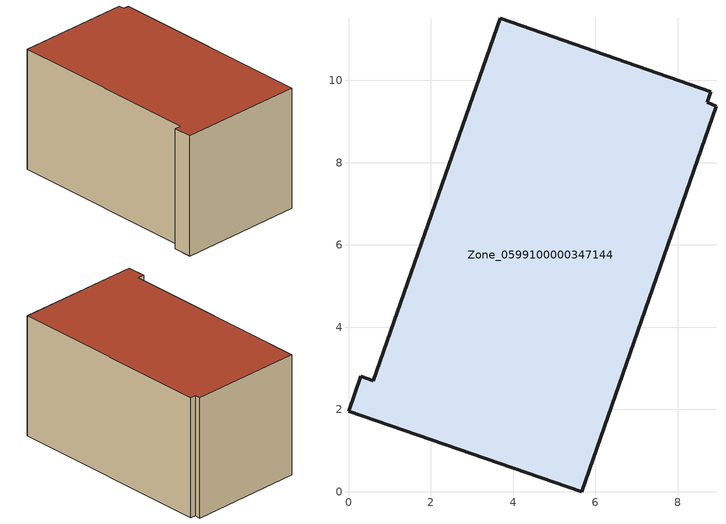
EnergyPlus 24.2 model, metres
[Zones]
Zone_0599100000347144
 floor ground (C_G): 5.67,0 0,1.96 0.3,2.81 0.6,2.7 3.69,11.51 8.8,9.73 8.72,9.47 8.93,9.38 z0
 wall outside (C_F): 0.6,2.7 0.3,2.81 0,1.96 5.67,0 8.93,9.38 8.72,9.47 8.8,9.73 3.69,11.51 0.6,2.7 z0:5.79
 roof outside (C_R): 8.8,9.73 3.69,11.51 0.6,2.7 0.3,2.81 0,1.96 5.67,0 8.93,9.38 8.72,9.47 z5.79
[BUILDING]
Pand.0599100000347144: North Axis=0; Terrain=City; Loads Convergence Tolerance Value=0.04; Temperature Convergence Tolerance Value=0.4; Solar Distribution=FullExterior; Maximum Number of Warmup Days=25; Minimum Number of Warmup Days=1
[Site:Location]
Rotterdam.The.Hague.AP_ZH_NLD Design_Conditions: Latitude=51.96; Longitude=4.45; Time Zone=1; Elevation=-4.5
[SITE:GROUNDTEMPERATURE:BUILDINGSURFACE]
18, 18, 18, 18, 18, 18, 18, 18, 18, 18, 18, 18
[MATERIAL] Thermal Absorptance=0.9; Solar Absorptance=0.7; Visible Absorptance=0.7
Name | Roughness | Thickness | Conductivity | Density | Specific Heat
G.TC.1992-2005 | MediumSmooth | 0.15 | 0.06 | 540 | 1210
F.TC.1992-2005 | Rough | 0.3 | 0.12 | 1920 | 840
R.TC.1992-2005 | MediumRough | 0.2 | 0.08 | 1500 | 1000
[CONSTRUCTION]
C_G: G.TC.1992-2005
C_F: F.TC.1992-2005
C_R: R.TC.1992-2005
[ZONE]
Zone_0599100000347144: Type=1; Multiplier=1; Ceiling Height=Autocalculate; Volume=Autocalculate; Floor Area=autocalculate; Part of Total Floor Area=Yes
[ZONEINFILTRATION:DESIGNFLOWRATE]
Infil_Zone_0599100000347144: Zone or ZoneList or Space or SpaceList=Zone_0599100000347144; Schedule=AlwaysOn; Design Flow Rate Calculation Method=Flow/Area; Flow Rate per Floor Area=0.0015; Constant Term Coefficient=1; Temperature Term Coefficient=0; Velocity Term Coefficient=0; Velocity Squared Term Coefficient=0
[HVACTEMPLATE:ZONE:IDEALLOADSAIRSYSTEM]
Zone_0599100000347144: Maximum Heating Supply Air Temperature=50; Minimum Cooling Supply Air Temperature=13; Maximum Heating Supply Air Humidity Ratio=0.0156; Minimum Cooling Supply Air Humidity Ratio=0.0077; Heating Limit=NoLimit; Cooling Limit=NoLimit; Dehumidification Control Type=ConstantSensibleHeatRatio; Cooling Sensible Heat Ratio=0.7; Dehumidification Setpoint=60; Humidification Control Type=None; Humidification Setpoint=30; Outdoor Air Method=None; Outdoor Air Flow Rate per Person=0.00944; Outdoor Air Flow Rate per Zone Floor Area=0; Outdoor Air Flow Rate per Zone=0; Demand Controlled Ventilation Type=None; Outdoor Air Economizer Type=NoEconomizer; Heat Recovery Type=None; Sensible Heat Recovery Effectiveness=0.7; Latent Heat Recovery Effectiveness=0.65
[ZONECONTROL:THERMOSTAT]
ThermostatControl_Zone_0599100000347144: Zone or ZoneList=Zone_0599100000347144; Control Type Schedule=DualSetpointControlType; Control 1=Thermostat_Zone_0599100000347144; Temperature Difference Between Cutout And Setpoint=0
[THERMOSTATSETPOINT:DUALSETPOINT]
Thermostat_Zone_0599100000347144: Heating Setpoint Temperature Schedule=HeatingSetpoint_Zone_0599100000347144; Cooling Setpoint Temperature Schedule=CoolingSetpoint_Zone_0599100000347144
[SCHEDULE:COMPACT]
HeatingSetpoint_Zone_0599100000347144: Through: 12/31, For: AllDays, Until: 24:00, 21
CoolingSetpoint_Zone_0599100000347144: Through: 12/31, For: AllDays, Until: 24:00, 24
DualSetpointControlType: Through: 12/31, For: AllDays, Until: 24:00, 4
AlwaysOn: Through: 12/31, For: AllDays, Until: 24:00, 1
